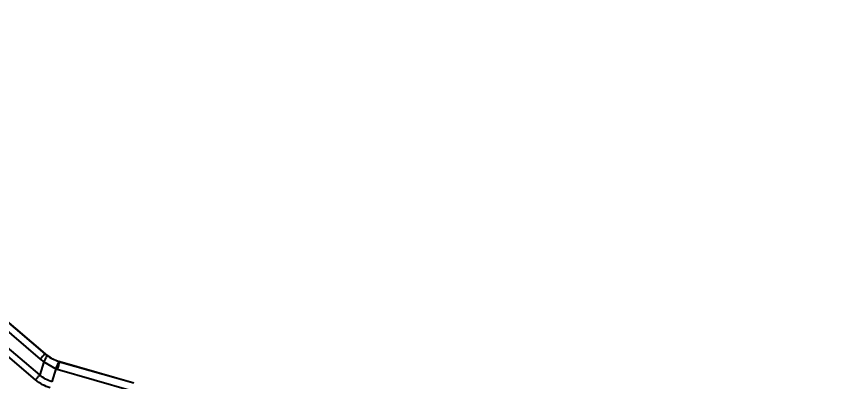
# Model space of a CAD drawing. Header units: millimetres. Extents: x 2126 to 3741, y 477 to 1658.
# Drawn here: x 2838.6 to 2931.8, y 1421.5 to 1463.4 of the extents above; entities that cross this region are included whole.
import ezdxf

# ---------------------------------------------------------------- set-up
doc = ezdxf.new("R2010")
doc.units = ezdxf.units.MM
doc.layers.add('AM_5', color=3, linetype='Continuous', lineweight=25)
doc.layers.add('标注', color=3, linetype='Continuous', lineweight=13)
doc.styles.add('SLDTEXTSTYLE1', font='txt.shx', dxfattribs={"width": 0.7, "bigfont": 'gbcbig.shx'})
doc.dimstyles.new('SLDDIMSTYLE12$2', dxfattribs={"dimtxt": 12, "dimasz": 10, "dimexe": 0, "dimexo": 0.0625, "dimgap": 0.875, "dimtad": 1, "dimdec": 1, "dimlfac": 1.8, "dimrnd": 1e-09, "dimzin": 12, "dimdsep": 46, "dimtxsty": 'SLDTEXTSTYLE1', "dimcen": 0.09, "dimdle": 8.16, "dimclrd": 3, "dimclre": 3, "dimadec": 0, "dimazin": 3, "dimtfac": 1, "dimtdec": 1, "dimtofl": 0, "dimtmove": 0, "dimatfit": 3, "dimfxl": 0, "dimfrac": 2, "dimtolj": 1, "dimlwd": 5, "dimlwe": 5, "dimarcsym": 0})

# ---------------------------------------------------------------- blocks, each defined once
blk = doc.blocks.new('*D18')
at = {"layer": 'Defpoints', "color": 0, "transparency": 16777216}
for p in [(2685.259, 1463.363), (2686.395, 1398.504), (2928.673, 1390.05), (2928.673, 1390.05), (2703.382, 1272.63)]:
    blk.add_point(p, dxfattribs=at)
at = {"layer": '标注', "color": 3, "linetype": 'Continuous', "lineweight": 5, "transparency": 16777216}
blk.add_arc((2928.673, 1390.05), 242.426, 165.60197, 205.16456, dxfattribs=at)
at = {"layer": '标注', "color": 3, "transparency": 16777216}
for points in [[(2692.256, 1450.778), (2695.467, 1449.883), (2696.547, 1459.963)], [(2710.749, 1287.705), (2707.762, 1286.226), (2713.694, 1278.004)]]:
    blk.add_solid(points, dxfattribs=at)
at = {"layer": '标注', "color": 0, "transparency": 16777216, "insert": (2693.165, 1367.857), "char_height": 10, "attachment_point": 5, "rotation": 275.38327, "style": 'SLDTEXTSTYLE1'}
blk.add_mtext('\\A1;60%%D', dxfattribs=at)
blk = doc.blocks.new('*D19')
at = {"layer": 'AM_5', "color": 3, "linetype": 'Continuous', "lineweight": 5, "transparency": 16777216}
blk.add_arc((2928.556, 1390.08), 212.858, 165.92914, 177.30801, dxfattribs=at)
at = {"layer": 'AM_5', "color": 3, "transparency": 16777216}
for points in [[(2720.478, 1442.273), (2723.691, 1441.387), (2724.743, 1451.47)], [(2717.599, 1400.038), (2714.267, 1400.116), (2715.698, 1390.08)]]:
    blk.add_solid(points, dxfattribs=at)
at = {"layer": 'Defpoints', "color": 0, "transparency": 16777216}
for p in [(2685.259, 1463.363), (2719.734, 1431.334), (2699.9, 1390.08), (2928.661, 1390.048), (2931.81, 1390.08)]:
    blk.add_point(p, dxfattribs=at)
at = {"layer": 'AM_5', "color": 0, "transparency": 16777216, "insert": (2711.17, 1422.108), "char_height": 12, "attachment_point": 5, "rotation": 81.61858, "style": 'SLDTEXTSTYLE1'}
blk.add_mtext('\\A1;15%%D', dxfattribs=at)

msp = doc.modelspace()

# ---------------------------------------------------------------- linework, layer by layer
at = {"color": 7, "linetype": 'Continuous', "lineweight": 25}
for p, q in [((2836.905, 1428.908), (2841.882, 1424.662)), ((2836.931, 1428.913), (2841.908, 1424.668)), ((2836.371, 1428.306), (2841.348, 1424.061)), ((2840.806, 1421.672), (2835.439, 1426.251)), ((2841.292, 1422.239), (2835.925, 1426.817)), ((2841.882, 1424.662), (2841.908, 1424.668)), ((2841.908, 1424.668), (2842.105, 1424.509)), ((2841.743, 1423.743), (2841.292, 1422.239)), ((2841.348, 1424.061), (2841.743, 1423.743)), ((2841.743, 1423.743), (2843.113, 1422.942)), ((2843.587, 1423.765), (2843.499, 1423.792)), ((2843.499, 1423.792), (2843.587, 1423.766)), ((2843.563, 1423.76), (2843.587, 1423.766)), ((2843.563, 1423.76), (2852.038, 1421.33)), ((2843.587, 1423.766), (2852.061, 1421.335)), ((2843.113, 1422.942), (2842.671, 1421.465)), ((2843.113, 1422.942), (2843.288, 1422.89)), ((2843.288, 1422.89), (2851.763, 1420.459))]:
    msp.add_line(p, q, dxfattribs=at)
for centre, radius, start, end in [((2853.584, 1413.743), 16.006, 136.98231, 139.86093), ((2855.829, 1419.41), 13.015, 160.47233, 164.49361)]:
    msp.add_arc(centre, radius, start, end, dxfattribs=at)
for points, knots in [([(2842.079, 1424.503), (2842.083, 1424.452), (2842.091, 1424.349), (2841.859, 1423.945), (2841.743, 1423.743)], [0, 0, 0, 0, 0.500804, 1, 1, 1, 1]), ([(2841.882, 1424.662), (2841.918, 1424.632), (2841.983, 1424.577), (2842.05, 1424.526), (2842.079, 1424.503)], [0, 0, 0, 0, 0.557672, 1, 1, 1, 1]), ([(2842.079, 1424.503), (2842.299, 1424.352), (2842.731, 1424.053), (2843.23, 1423.874), (2843.476, 1423.786)], [0, 0, 0, 0, 0.508316, 1, 1, 1, 1]), ([(2842.105, 1424.509), (2842.324, 1424.357), (2842.755, 1424.058), (2843.254, 1423.879), (2843.499, 1423.792)], [0, 0, 0, 0, 0.5080063, 1, 1, 1, 1]), ([(2843.476, 1423.786), (2843.446, 1423.751), (2843.388, 1423.679), (2843.205, 1423.187), (2843.113, 1422.941)], [0, 0, 0, 0, 0.5, 1, 1, 1, 1]), ([(2843.476, 1423.786), (2843.492, 1423.781), (2843.521, 1423.773), (2843.55, 1423.764), (2843.563, 1423.76)], [0, 0, 0, 0, 0.560146, 1, 1, 1, 1]), ([(2842.469, 1420.772), (2842.173, 1420.875), (2841.57, 1421.085), (2841.064, 1421.474), (2840.806, 1421.672)], [0, 0, 0, 0, 0.490293, 1, 1, 1, 1]), ([(2842.671, 1421.465), (2842.423, 1421.552), (2841.919, 1421.731), (2841.503, 1422.067), (2841.292, 1422.239)], [0, 0, 0, 0, 0.491499, 1, 1, 1, 1])]:
    msp.add_open_spline(points, degree=3, knots=knots, dxfattribs=at)
msp.add_open_spline([(2840.806, 1421.672), (2840.853, 1421.728), (2840.948, 1421.839), (2841.082, 1421.995), (2841.202, 1422.135), (2841.262, 1422.204), (2841.292, 1422.239)], degree=3, dxfattribs=at)

# ---------------------------------------------------------------- dimensions: what is measured, and where the dimension line sits
at = {"layer": 'AM_5'}
dim = msp.add_angular_dim_2l(base=(2719.734, 1431.334), line1=((2928.661, 1390.048), (2685.259, 1463.363)), line2=((2931.81, 1390.08), (2699.9, 1390.08)), text='15%%D', dimstyle='SLDDIMSTYLE12$2', override={"dimlfac": 1}, dxfattribs=at)
dim.commit()
dim.dimension.update_dxf_attribs({"geometry": '*D19', "text_midpoint": (2711.17, 1422.108)})
at = {"layer": '标注'}
dim = msp.add_angular_dim_2l(base=(2686.395, 1398.504), line1=((2928.673, 1390.05), (2685.259, 1463.363)), line2=((2928.673, 1390.05), (2703.382, 1272.63)), text='60%%D', dimstyle='SLDDIMSTYLE12$2', override={"dimtxt": 10, "dimadec": 3, "dimtdec": 3, "dimtzin": 0}, dxfattribs=at)
dim.commit()
dim.dimension.update_dxf_attribs({"geometry": '*D18', "text_midpoint": (2693.165, 1367.857)})

doc.saveas('drawing.dxf')
